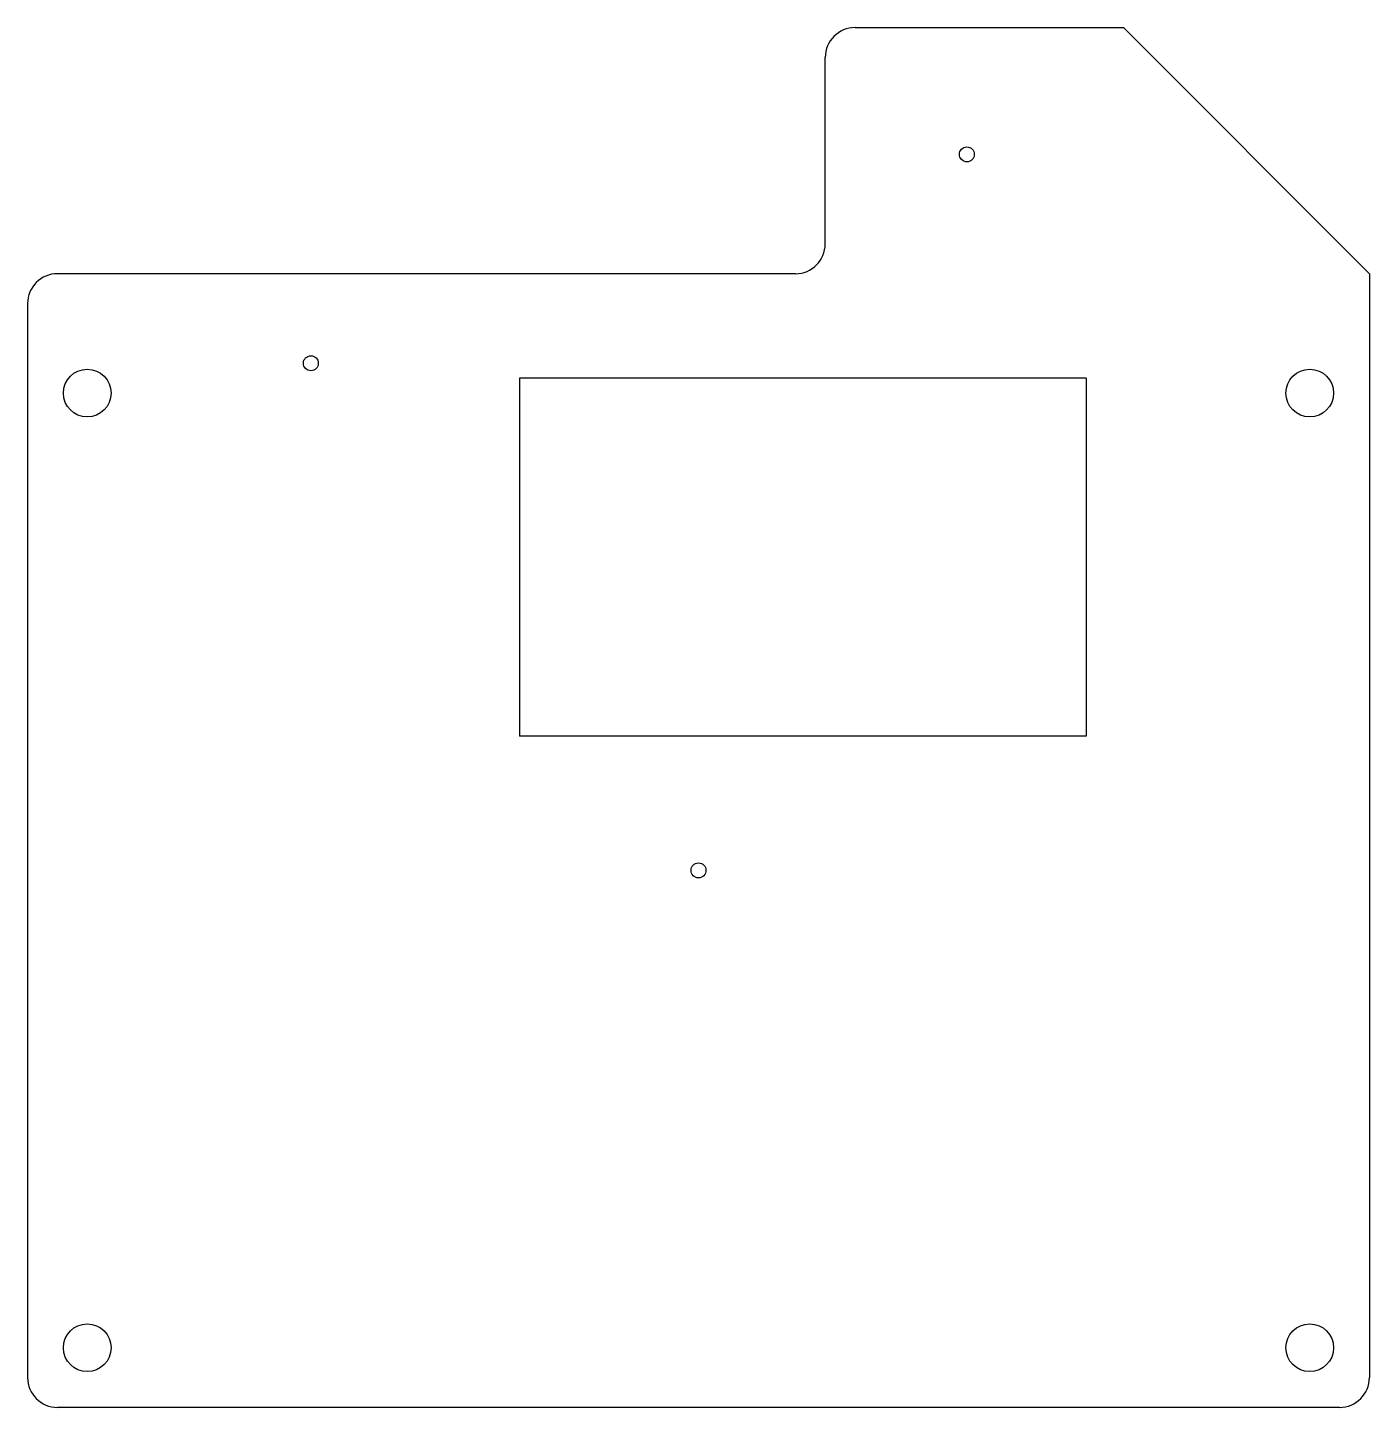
# Model space of a CAD drawing. Extents: x -45 to 45, y -13.2 to 79.3.
import ezdxf

# ---------------------------------------------------------------- set-up
doc = ezdxf.new("R2010")
doc.units = 0
doc.layers.add('VISIBLE', color=7, linetype='CONTINUOUS')

msp = doc.modelspace()

# ---------------------------------------------------------------- linework, layer by layer
at = {"layer": 'VISIBLE'}
for p, q in [((10.5, 79.30945), (28.5, 79.30945)), ((28.5, 79.30945), (45, 62.80945)), ((8.5, 64.80945), (8.5, 77.30945)), ((6.5, 62.80945), (-43, 62.80945)), ((45, 62.80945), (45, -11.19055)), ((-45, 60.80945), (-45, -11.19055)), ((26, 55.80945), (-12, 55.80945)), ((-12, 55.80945), (-12, 31.80945)), ((26, 55.80945), (26, 31.80945)), ((26, 31.80945), (-12, 31.80945)), ((43, -13.19055), (-43, -13.19055))]:
    msp.add_line(p, q, dxfattribs=at)
for centre, radius in [((18, 70.80945), 0.5), ((-26, 56.80945), 0.5), ((-41, 54.80945), 1.6), ((41, 54.80945), 1.6), ((0, 22.80945), 0.5), ((-41, -9.19055), 1.6), ((41, -9.19055), 1.6)]:
    msp.add_circle(centre, radius, dxfattribs=at)
for centre, start, end in [((10.5, 77.30945), 90, 180), ((6.5, 64.80945), 270, 0), ((-43, 60.80945), 90, 180), ((-43, -11.19055), 180, 270), ((43, -11.19055), 270, 0)]:
    msp.add_arc(centre, 2, start, end, dxfattribs=at)

doc.saveas('drawing.dxf')
